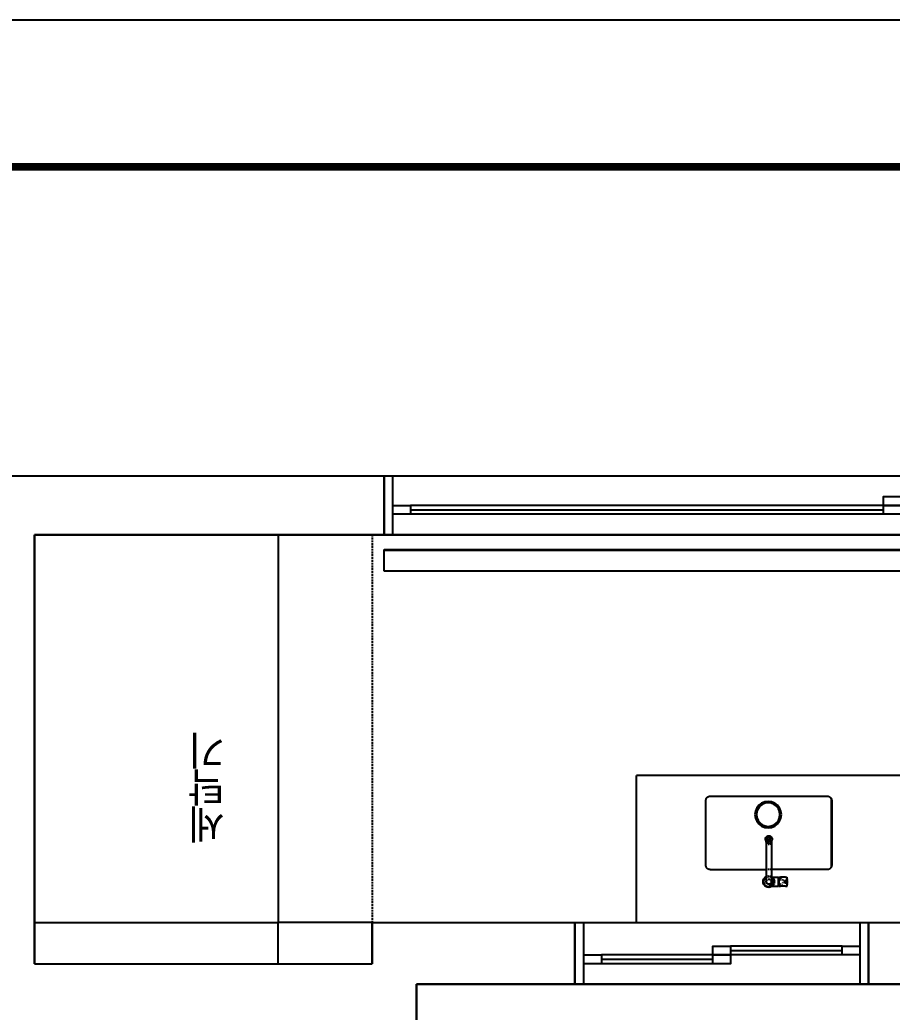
# Model space of a CAD drawing. Header units: millimetres. Extents: x -41292 to 298682, y -22072 to 33155.
# Drawn here: x 29045 to 32015, y 11626 to 15003 of the extents above; entities that cross this region are included whole.
import ezdxf

# ---------------------------------------------------------------- set-up
doc = ezdxf.new("R2010")
doc.units = ezdxf.units.MM
doc.linetypes.add('HIDDEN', pattern=[9.525, 6.35, -3.175])
for name, color, linetype in [('0-ELC TEXT', 7, 'Continuous'), ('기타', 1, 'Continuous'), ('벽1', 2, 'Continuous'), ('창호', 4, 'Continuous'), ('틀', 8, 'Continuous'), ('히든', 9, 'HIDDEN')]:
    doc.layers.add(name, color=color, linetype=linetype)
doc.styles.add('코레일둥고', font='@Microsoft JhengHei Light.ttf')

# ---------------------------------------------------------------- blocks, each defined once
blk = doc.blocks.new('AHSISHEUD')
for p, q in [((29602, 31098.7), (30912, 31098.7)), ((30912, 31098.7), (30912, 30898.7)), ((30912, 31098.7), (34372, 31098.7)), ((29722, 30898.7), (29722, 29578.7)), ((30552, 30898.7), (29722, 30898.7)), ((30912, 30898.7), (30552, 30898.7)), ((30552, 30898.7), (30552, 29578.7)), ((30912, 30898.7), (34372, 30898.7)), ((30912, 30848.7), (34472, 30848.7)), ((30912, 30845.6), (30912, 30848.7)), ((30912, 30845.6), (34472, 30845.6)), ((30912, 30774.4), (30912, 30845.6)), ((34472, 30774.4), (30912, 30774.4)), ((31772, 29578.7), (31772, 30078.7)), ((32837, 30078.7), (31772, 30078.7)), ((32008, 29994.7), (32008.1, 29996.1)), ((32008, 29772.7), (32008, 29994.7)), ((32008.1, 29996.1), (32008.4, 29997.6)), ((32008.4, 29997.6), (32008.7, 29999)), ((32008.7, 29999), (32009.3, 30000.4)), ((32009.3, 30000.4), (32009.9, 30001.7)), ((32009.9, 30001.7), (32010.7, 30002.9)), ((32010.7, 30002.9), (32011.6, 30004)), ((32011.6, 30004), (32012.7, 30005.1)), ((32012.7, 30005.1), (32013.8, 30006)), ((32013.8, 30006), (32015, 30006.8)), ((32015, 30006.8), (32016.4, 30007.5)), ((32016.4, 30007.5), (32017.7, 30008)), ((32017.7, 30008), (32019.1, 30008.4)), ((32019.1, 30008.4), (32020.6, 30008.6)), ((32020.6, 30008.6), (32022, 30008.7)), ((32022, 30008.7), (32422.1, 30008.7)), ((32422.1, 30008.7), (32423.6, 30008.6)), ((32423.6, 30008.6), (32425, 30008.4)), ((32425, 30008.4), (32426.4, 30008)), ((32426.4, 30008), (32427.8, 30007.5)), ((32427.8, 30007.5), (32429.1, 30006.8)), ((32429.1, 30006.8), (32430.3, 30006)), ((32430.3, 30006), (32431.4, 30005.1)), ((32430.3, 30006), (32430.3, 30006)), ((32431.4, 30005.1), (32431.5, 30005.1)), ((32431.5, 30005.1), (32432.4, 30004.1)), ((32432.4, 30004.1), (32432.5, 30004)), ((32432.5, 30004), (32433.4, 30002.9)), ((32433.4, 30002.9), (32434.2, 30001.7)), ((32433.4, 30002.9), (32433.4, 30002.9)), ((32434.2, 30001.7), (32434.9, 30000.4)), ((32434.8, 30000.4), (32434.2, 30001.7)), ((32434.2, 30001.7), (32434.2, 30001.7)), ((32435.4, 29999), (32434.8, 30000.4)), ((32434.9, 30000.4), (32435.4, 29999)), ((32435.4, 29999), (32435.8, 29997.6)), ((32435.7, 29997.6), (32435.4, 29999)), ((32436, 29996.2), (32435.7, 29997.6)), ((32435.8, 29997.6), (32436, 29996.1)), ((32436, 29994.7), (32436, 29996.2)), ((32436, 29996.1), (32436.1, 29994.7)), ((32436, 29772.7), (32436, 29994.7)), ((32436.1, 29994.7), (32436.1, 29772.7)), ((32180.9, 29968.6), (32176.5, 29957.8)), ((32188.1, 29978), (32180.9, 29968.6)), ((32185.3, 29966.1), (32181.3, 29956.5)), ((32191.6, 29974.4), (32185.3, 29966.1)), ((32197.4, 29985.1), (32188.1, 29978)), ((32199.9, 29980.8), (32191.6, 29974.4)), ((32208.3, 29989.6), (32197.4, 29985.1)), ((32209.6, 29984.8), (32199.9, 29980.8)), ((32219.9, 29991.1), (32208.3, 29989.6)), ((32219.9, 29986.1), (32209.6, 29984.8)), ((32231.6, 29989.6), (32219.9, 29991.1)), ((32230.3, 29984.8), (32219.9, 29986.1)), ((32239.9, 29980.8), (32230.3, 29984.8)), ((32242.4, 29985.1), (32231.6, 29989.6)), ((32248.2, 29974.4), (32239.9, 29980.8)), ((32251.7, 29978), (32242.4, 29985.1)), ((32254.6, 29966.1), (32248.2, 29974.4)), ((32258.9, 29968.6), (32251.7, 29978)), ((32258.6, 29956.5), (32254.6, 29966.1)), ((32263.4, 29957.8), (32258.9, 29968.6)), ((32176.5, 29957.8), (32174.9, 29946.1)), ((32174.9, 29946.1), (32176.5, 29934.5)), ((32176.5, 29934.5), (32180.9, 29923.6)), ((32181.3, 29956.5), (32179.9, 29946.1)), ((32179.9, 29946.1), (32181.3, 29935.8)), ((32181.3, 29935.8), (32185.3, 29926.1)), ((32185.3, 29926.1), (32191.6, 29917.9)), ((32248.2, 29917.9), (32254.6, 29926.1)), ((32254.6, 29926.1), (32258.6, 29935.8)), ((32259.9, 29946.1), (32258.6, 29956.5)), ((32258.6, 29935.8), (32259.9, 29946.1)), ((32258.9, 29923.6), (32263.4, 29934.5)), ((32264.9, 29946.1), (32263.4, 29957.8)), ((32263.4, 29934.5), (32264.9, 29946.1)), ((32180.9, 29923.6), (32188.1, 29914.3)), ((32188.1, 29914.3), (32197.4, 29907.2)), ((32191.6, 29917.9), (32199.9, 29911.5)), ((32197.4, 29907.2), (32208.3, 29902.7)), ((32199.9, 29911.5), (32209.6, 29907.5)), ((32208.3, 29902.7), (32219.9, 29901.1)), ((32209.6, 29907.5), (32219.9, 29906.1)), ((32219.9, 29906.1), (32230.3, 29907.5)), ((32219.9, 29901.1), (32231.6, 29902.7)), ((32230.3, 29907.5), (32239.9, 29911.5)), ((32231.6, 29902.7), (32242.4, 29907.2)), ((32239.9, 29911.5), (32248.2, 29917.9)), ((32242.4, 29907.2), (32251.7, 29914.3)), ((32251.7, 29914.3), (32258.9, 29923.6)), ((32210.8, 29862.7), (32211.2, 29865.6)), ((32210.8, 29862.6), (32210.8, 29862.7)), ((32211.2, 29859.7), (32210.8, 29862.6)), ((32211.2, 29865.6), (32212.3, 29868.3)), ((32211.4, 29859.2), (32211.2, 29859.7)), ((32211.9, 29858), (32211.4, 29859.2)), ((32212.3, 29857), (32211.9, 29858)), ((32212.2, 29862.6), (32212.5, 29865.1)), ((32212.3, 29868.3), (32214.1, 29870.6)), ((32212.5, 29860.1), (32212.4, 29861.2)), ((32212.5, 29865.1), (32213.5, 29867.5)), ((32212.5, 29860.1), (32212.5, 29860.1)), ((32213.5, 29857.8), (32212.5, 29860.1)), ((32213.5, 29857.8), (32212.5, 29860.1)), ((32213.5, 29867.5), (32214.5, 29868.7)), ((32213.5, 29857.7), (32213.5, 29857.8)), ((32214.1, 29870.6), (32216.5, 29872.3)), ((32214.6, 29857.7), (32216, 29859.4)), ((32216, 29859.4), (32217.8, 29860.8)), ((32217.7, 29860.8), (32216, 29859.5)), ((32216, 29859.5), (32216, 29859.4)), ((32216.5, 29872.3), (32219.2, 29873.4)), ((32216.7, 29870.7), (32217.1, 29871.1)), ((32217.1, 29871.1), (32219.3, 29871.9)), ((32218.1, 29861), (32217.7, 29860.8)), ((32217.8, 29860.8), (32218.1, 29860.9)), ((32218.1, 29867.6), (32218.1, 29868.9)), ((32218.1, 29868.9), (32226.6, 29868.9)), ((32226.6, 29867.6), (32218.1, 29867.6)), ((32218.1, 29867.6), (32218.1, 29861)), ((32219.8, 29861.7), (32218.1, 29861)), ((32218.1, 29860.9), (32219.8, 29861.6)), ((32218.1, 29861), (32218.1, 29860.9)), ((32218.1, 29860.9), (32218.1, 29860.5)), ((32219.5, 29857.9), (32218.4, 29857.1)), ((32218.8, 29859.8), (32222.1, 29859.8)), ((32219.2, 29873.4), (32222.1, 29873.8)), ((32219.5, 29857.9), (32220.7, 29858.4)), ((32222.1, 29862), (32219.8, 29861.7)), ((32219.8, 29861.6), (32222.1, 29861.9)), ((32222.1, 29858.6), (32220.7, 29858.4)), ((32222.1, 29873.8), (32225, 29873.4)), ((32224.3, 29861.7), (32222.1, 29862)), ((32222.1, 29861.9), (32224.3, 29861.6)), ((32222.1, 29858.6), (32223.4, 29858.4)), ((32224.7, 29857.9), (32223.4, 29858.4)), ((32226.4, 29860.8), (32224.3, 29861.7)), ((32224.3, 29861.6), (32226.4, 29860.8)), ((32224.3, 29859.8), (32226.6, 29859.8)), ((32224.7, 29857.9), (32225.8, 29857.1)), ((32224.9, 29871.9), (32227, 29871.1)), ((32225, 29873.4), (32227.7, 29872.3)), ((32226.4, 29860.8), (32226.6, 29860.6)), ((32226.6, 29860.7), (32226.4, 29860.8)), ((32226.6, 29867.6), (32226.6, 29868.9)), ((32226.6, 29861.2), (32226.6, 29867.6)), ((32226.6, 29860.7), (32226.6, 29860.8)), ((32228.2, 29859.5), (32226.6, 29860.7)), ((32226.6, 29860.6), (32226.6, 29860.7)), ((32226.6, 29859.8), (32226.6, 29860.6)), ((32226.6, 29860.6), (32228.2, 29859.4)), ((32227, 29871.1), (32227.5, 29870.7)), ((32227.7, 29872.3), (32230, 29870.6)), ((32228.2, 29859.4), (32228.2, 29859.5)), ((32228.2, 29859.4), (32229.6, 29857.7)), ((32229.7, 29868.7), (32230.6, 29867.5)), ((32230, 29870.6), (32231.8, 29868.3)), ((32230.6, 29867.5), (32231.2, 29866.1)), ((32231.2, 29859.1), (32230.7, 29857.8)), ((32231.2, 29859), (32230.7, 29857.8)), ((32230.7, 29857.8), (32230.7, 29857.7)), ((32231.8, 29868.3), (32233, 29865.6)), ((32232, 29862.6), (32231.8, 29861.2)), ((32232.3, 29858), (32231.8, 29857)), ((32232.8, 29859.2), (32232.3, 29858)), ((32232.8, 29859.2), (32233, 29859.7)), ((32233, 29865.6), (32233.3, 29862.7)), ((32233.3, 29862.6), (32233, 29859.7)), ((32233.3, 29862.7), (32233.3, 29862.6)), ((32212.5, 29856.7), (32212.3, 29857)), ((32212.5, 29856.7), (32212.5, 29856.6)), ((32212.5, 29856.6), (32212.7, 29856.2)), ((32212.7, 29856.2), (32213.1, 29855.3)), ((32213.4, 29854.2), (32213.1, 29855.3)), ((32213.4, 29854.6), (32213.1, 29855.3)), ((32213.2, 29856.2), (32213.4, 29854.8)), ((32213.4, 29854.8), (32213.4, 29854.6)), ((32213.4, 29854.5), (32213.4, 29854.6)), ((32213.5, 29854.3), (32213.4, 29854.5)), ((32213.4, 29854.5), (32213.4, 29854.2)), ((32213.4, 29854.2), (32213.4, 29853.9)), ((32213.5, 29854), (32213.4, 29854.2)), ((32213.4, 29853.9), (32213.4, 29853.5)), ((32213.5, 29853.9), (32213.4, 29853.5)), ((32213.4, 29853.5), (32213.5, 29853.9)), ((32213.4, 29853.4), (32213.4, 29853.5)), ((32213.4, 29853.5), (32213.4, 29853.5)), ((32213.4, 29853.3), (32213.4, 29853.4)), ((32213.4, 29853.3), (32213.4, 29852.9)), ((32213.7, 29851.3), (32213.4, 29853.3)), ((32213.4, 29852.9), (32213.4, 29758.7)), ((32213.5, 29857.7), (32213.5, 29857.7)), ((32214.2, 29856.8), (32213.5, 29857.7)), ((32213.5, 29854), (32213.7, 29855.5)), ((32213.5, 29854), (32213.5, 29854.3)), ((32213.5, 29853.9), (32213.5, 29854)), ((32213.5, 29853.9), (32213.7, 29852.6)), ((32213.5, 29853.9), (32213.5, 29853.9)), ((32213.5, 29853.9), (32213.5, 29853.9)), ((32214.2, 29856.8), (32213.7, 29855.7)), ((32213.7, 29855.6), (32213.7, 29855.7)), ((32213.7, 29855.6), (32213.7, 29855.5)), ((32213.7, 29855.6), (32213.7, 29855.6)), ((32213.7, 29855.5), (32213.7, 29855.6)), ((32213.7, 29851.2), (32213.7, 29851.3)), ((32213.7, 29851.3), (32213.7, 29851.3)), ((32214.5, 29849.3), (32213.7, 29851.2)), ((32214.6, 29857.6), (32214.2, 29856.8)), ((32215, 29855.7), (32214.2, 29856.8)), ((32214.2, 29856.8), (32214.2, 29856.8)), ((32214.2, 29856.8), (32214.2, 29856.8)), ((32214.2, 29856.8), (32214.2, 29856.8)), ((32214.5, 29849.2), (32214.5, 29849.3)), ((32214.6, 29857.7), (32214.6, 29857.6)), ((32214.6, 29857.7), (32214.6, 29857.7)), ((32214.6, 29849.2), (32215.5, 29848)), ((32215.5, 29848), (32214.6, 29849.1)), ((32215.1, 29855.7), (32215, 29855.7)), ((32215.1, 29855.7), (32215, 29855.7)), ((32215.2, 29855.6), (32215.1, 29855.7)), ((32215.2, 29855.6), (32215.1, 29855.7)), ((32215.1, 29855.7), (32215.1, 29855.7)), ((32215.9, 29855), (32215.9, 29855.1)), ((32216.9, 29854.2), (32215.9, 29855)), ((32215.9, 29847.5), (32216, 29847.4)), ((32216, 29847.4), (32215.9, 29847.4)), ((32217.7, 29846), (32216, 29847.4)), ((32216, 29847.4), (32217.7, 29846.1)), ((32216.9, 29854.2), (32216.8, 29853.4)), ((32216.8, 29853.4), (32217, 29852.1)), ((32217, 29854.8), (32216.9, 29854.2)), ((32217.1, 29854.2), (32216.9, 29854.2)), ((32217.5, 29856), (32217, 29854.8)), ((32217.5, 29850.9), (32217, 29852.1)), ((32217.1, 29854.1), (32217.1, 29854.2)), ((32217.1, 29854.1), (32217.1, 29854.2)), ((32217.1, 29854.1), (32219.5, 29853.2)), ((32219.5, 29853.1), (32217.1, 29854.1)), ((32217.5, 29856), (32217.7, 29856.3)), ((32217.5, 29850.9), (32217.7, 29850.6)), ((32217.8, 29856.3), (32218.4, 29857.1)), ((32218.2, 29850), (32218.4, 29849.8)), ((32219.5, 29849), (32218.4, 29849.8)), ((32219.5, 29853.2), (32222.1, 29852.8)), ((32222.1, 29852.8), (32219.5, 29853.1)), ((32219.5, 29849), (32220.7, 29848.5)), ((32222.1, 29844.9), (32219.8, 29845.2)), ((32219.8, 29845.2), (32222.1, 29845)), ((32220.6, 29847.8), (32220.3, 29846.8)), ((32222.1, 29848.3), (32220.7, 29848.5)), ((32223.2, 29848.4), (32223.4, 29848.5)), ((32224.7, 29849), (32223.4, 29848.5)), ((32223.9, 29853), (32223.7, 29853)), ((32224.6, 29853.2), (32223.9, 29853)), ((32224.7, 29853.1), (32223.9, 29853)), ((32224.3, 29845.2), (32226.4, 29846.1)), ((32226.4, 29846), (32224.3, 29845.2)), ((32226.4, 29853.9), (32224.6, 29853.2)), ((32226.4, 29853.9), (32224.7, 29853.1)), ((32224.7, 29849), (32225.8, 29849.8)), ((32226.6, 29856), (32225.8, 29857.1)), ((32226.6, 29850.9), (32225.8, 29849.8)), ((32226.4, 29846.1), (32227.4, 29846.9)), ((32227.5, 29846.8), (32226.4, 29846)), ((32226.6, 29856), (32227.1, 29854.8)), ((32226.6, 29850.9), (32227, 29851.7)), ((32227.1, 29854.1), (32226.9, 29854.1)), ((32227, 29854.1), (32226.9, 29854.1)), ((32227.1, 29854.2), (32227, 29854.1)), ((32227.2, 29854.2), (32227.1, 29854.8)), ((32227.1, 29854.2), (32227.1, 29854.1)), ((32227.2, 29854.2), (32227.1, 29854.2)), ((32228.2, 29855), (32227.2, 29854.2)), ((32228.2, 29855), (32227.2, 29854.2)), ((32227.3, 29853.8), (32227.2, 29854.2)), ((32229.1, 29855.7), (32228.2, 29855.1)), ((32228.2, 29855.1), (32228.2, 29855)), ((32229.6, 29849.1), (32228.2, 29847.5)), ((32228.2, 29847.5), (32228.2, 29847.4)), ((32230, 29856.8), (32229.1, 29855.7)), ((32229.1, 29855.7), (32229.1, 29855.7)), ((32229.1, 29855.7), (32229.1, 29855.7)), ((32229.1, 29855.7), (32229.1, 29855.7)), ((32229.6, 29857.7), (32229.6, 29857.6)), ((32229.6, 29857.7), (32229.6, 29857.7)), ((32229.6, 29857.6), (32230, 29856.8)), ((32230.5, 29851.2), (32229.6, 29849.3)), ((32229.6, 29849.2), (32229.6, 29849.3)), ((32229.6, 29849.2), (32229.6, 29849.1)), ((32230.6, 29857.7), (32230, 29856.8)), ((32230.5, 29855.7), (32230, 29856.8)), ((32230, 29856.8), (32230, 29856.8)), ((32230.5, 29855.7), (32230.5, 29855.6)), ((32230.5, 29855.6), (32230.5, 29855.5)), ((32230.7, 29854), (32230.5, 29855.5)), ((32230.7, 29853.9), (32230.5, 29852.6)), ((32230.8, 29853.3), (32230.5, 29851.3)), ((32230.5, 29851.3), (32230.5, 29851.2)), ((32230.5, 29851.3), (32230.5, 29851.3)), ((32230.7, 29857.7), (32230.6, 29857.7)), ((32230.8, 29854.5), (32230.7, 29854.3)), ((32230.7, 29854.3), (32230.7, 29854)), ((32230.7, 29854), (32230.8, 29854.2)), ((32230.7, 29854), (32230.7, 29853.9)), ((32230.7, 29853.9), (32230.7, 29853.9)), ((32230.8, 29853.5), (32230.7, 29853.9)), ((32231, 29856.2), (32230.8, 29854.8)), ((32230.8, 29854.2), (32231.1, 29855.3)), ((32231.1, 29855.3), (32230.8, 29854.6)), ((32230.8, 29854.8), (32230.8, 29854.6)), ((32230.8, 29854.6), (32230.8, 29854.5)), ((32230.8, 29854.5), (32230.8, 29854.2)), ((32230.8, 29854.2), (32230.8, 29853.9)), ((32230.8, 29853.9), (32230.8, 29853.5)), ((32230.8, 29853.5), (32230.8, 29853.4)), ((32230.8, 29853.5), (32230.8, 29853.5)), ((32230.8, 29853.3), (32230.8, 29853.4)), ((32230.8, 29853.3), (32230.8, 29852.9)), ((32230.8, 29852.9), (32230.8, 29758.7)), ((32231.5, 29856.2), (32231.1, 29855.3)), ((32231.7, 29856.6), (32231.5, 29856.2)), ((32231.7, 29856.7), (32231.8, 29857)), ((32231.7, 29856.6), (32231.7, 29856.7)), ((32008.1, 29771.2), (32008, 29772.7)), ((32008.4, 29769.8), (32008.1, 29771.2)), ((32008.7, 29768.3), (32008.4, 29769.8)), ((32009.3, 29767), (32008.7, 29768.3)), ((32009.9, 29765.7), (32009.3, 29767)), ((32010.7, 29764.4), (32009.9, 29765.7)), ((32011.6, 29763.3), (32010.7, 29764.4)), ((32012.7, 29762.3), (32011.6, 29763.3)), ((32013.8, 29761.3), (32012.7, 29762.3)), ((32015, 29760.5), (32013.8, 29761.3)), ((32016.4, 29759.9), (32015, 29760.5)), ((32017.7, 29759.4), (32016.4, 29759.9)), ((32019.1, 29759), (32017.7, 29759.4)), ((32020.6, 29758.7), (32019.1, 29759)), ((32022, 29758.7), (32020.6, 29758.7)), ((32022, 29758.7), (32213.4, 29758.7)), ((32214.5, 29758.7), (32213.4, 29758.7)), ((32213.4, 29758.7), (32213.4, 29735.3)), ((32217.7, 29758.7), (32215.9, 29758.7)), ((32222.1, 29758.7), (32219.8, 29758.7)), ((32226.4, 29758.7), (32224.3, 29758.7)), ((32230.8, 29758.7), (32228.2, 29758.7)), ((32230.8, 29758.7), (32230.8, 29735.3)), ((32422.1, 29758.7), (32230.8, 29758.7)), ((32423.5, 29758.7), (32422.1, 29758.7)), ((32423.6, 29758.7), (32423.5, 29758.7)), ((32425, 29759), (32423.6, 29758.7)), ((32426.4, 29759.4), (32425, 29759)), ((32425, 29759), (32425, 29759)), ((32427.7, 29759.9), (32426.4, 29759.4)), ((32426.4, 29759.4), (32426.4, 29759.4)), ((32427.8, 29759.9), (32427.7, 29759.9)), ((32429, 29760.5), (32427.8, 29759.9)), ((32429.1, 29760.5), (32429, 29760.5)), ((32430.3, 29761.3), (32429.1, 29760.5)), ((32431.5, 29762.3), (32430.3, 29761.3)), ((32430.3, 29761.3), (32431.4, 29762.3)), ((32430.3, 29761.3), (32430.3, 29761.3)), ((32431.4, 29762.3), (32432.4, 29763.3)), ((32432.5, 29763.3), (32431.5, 29762.3)), ((32432.4, 29763.3), (32433.4, 29764.4)), ((32433.4, 29764.4), (32432.5, 29763.3)), ((32434.2, 29765.7), (32433.4, 29764.4)), ((32433.4, 29764.4), (32434.2, 29765.7)), ((32434.9, 29767), (32434.2, 29765.7)), ((32434.2, 29765.7), (32434.8, 29767)), ((32434.8, 29767), (32435.4, 29768.3)), ((32435.4, 29768.3), (32434.9, 29767)), ((32435.8, 29769.8), (32435.4, 29768.3)), ((32435.4, 29768.3), (32435.7, 29769.8)), ((32435.7, 29769.8), (32436, 29771.2)), ((32436, 29771.2), (32435.8, 29769.8)), ((32436.1, 29772.7), (32436, 29771.2)), ((32436, 29771.2), (32436, 29772.7)), ((32202.5, 29717.9), (32203.2, 29722.9)), ((32203.2, 29722.9), (32205.2, 29727.7)), ((32206.4, 29726.9), (32204.6, 29722.6)), ((32204.7, 29722.6), (32206.5, 29726.9)), ((32204.8, 29722.6), (32206.6, 29726.9)), ((32206.7, 29726.8), (32204.9, 29722.5)), ((32205.2, 29727.7), (32208.3, 29731.7)), ((32209.3, 29730.7), (32206.4, 29726.9)), ((32206.5, 29726.9), (32209.3, 29730.7)), ((32206.6, 29726.9), (32209.4, 29730.6)), ((32206.7, 29726.8), (32206.7, 29726.8)), ((32208.3, 29731.7), (32212.3, 29734.8)), ((32209.3, 29730.7), (32213.1, 29733.5)), ((32213, 29733.5), (32209.3, 29730.7)), ((32209.4, 29730.6), (32213.1, 29733.4)), ((32213.2, 29733.3), (32209.5, 29730.5)), ((32212.3, 29734.8), (32213.4, 29735.3)), ((32213.1, 29733.5), (32213, 29733.5)), ((32213.1, 29733.4), (32213.4, 29733.6)), ((32213.1, 29733.5), (32213.4, 29733.6)), ((32213.4, 29733.4), (32213.2, 29733.3)), ((32213.4, 29735.3), (32214.5, 29735.7)), ((32213.4, 29733.6), (32213.4, 29735.3)), ((32214.5, 29734.2), (32213.4, 29733.6)), ((32213.4, 29733.6), (32214.5, 29734.1)), ((32213.4, 29733.6), (32214.5, 29734)), ((32214.5, 29733.9), (32213.4, 29733.4)), ((32213.4, 29733.4), (32213.4, 29733.6)), ((32213.4, 29733.6), (32213.4, 29733.6)), ((32213.4, 29733.4), (32213.4, 29718.7)), ((32215.6, 29736.2), (32217, 29736.8)), ((32215.8, 29724), (32215.9, 29724.1)), ((32217.4, 29735.4), (32215.9, 29734.7)), ((32215.9, 29734.7), (32217.4, 29735.3)), ((32215.9, 29734.6), (32217.4, 29735.2)), ((32217.5, 29735.1), (32215.9, 29734.5)), ((32215.9, 29724.1), (32217.7, 29725.5)), ((32215.9, 29723.9), (32217.7, 29725.2)), ((32217, 29736.8), (32217.7, 29736.9)), ((32217.4, 29735.3), (32217.7, 29735.4)), ((32217.7, 29735.4), (32217.4, 29735.4)), ((32217.4, 29735.2), (32217.7, 29735.3)), ((32217.7, 29735.1), (32217.5, 29735.1)), ((32217.7, 29725.5), (32217.7, 29725.6)), ((32219.8, 29737.1), (32222.1, 29737.4)), ((32222.1, 29736), (32219.8, 29735.7)), ((32219.8, 29735.6), (32222.1, 29735.9)), ((32219.8, 29735.5), (32222.1, 29735.8)), ((32222.1, 29735.7), (32219.8, 29735.4)), ((32219.8, 29726.4), (32222.1, 29726.7)), ((32219.8, 29726.1), (32222.1, 29726.4)), ((32222.1, 29726.7), (32224.4, 29726.4)), ((32222.1, 29726.4), (32224.3, 29726.1)), ((32224.3, 29737.1), (32226.4, 29736.9)), ((32226.4, 29735.4), (32224.3, 29735.7)), ((32224.3, 29735.6), (32226.4, 29735.4)), ((32224.3, 29735.5), (32226.4, 29735.3)), ((32226.4, 29735.1), (32224.3, 29735.4)), ((32224.3, 29726.1), (32226.4, 29725.2)), ((32224.4, 29726.4), (32226.4, 29725.6)), ((32230.8, 29733.4), (32226.7, 29735.1)), ((32226.9, 29735.2), (32230.8, 29733.6)), ((32230.8, 29733.6), (32227, 29735.2)), ((32227, 29735.2), (32227, 29735.2)), ((32228.2, 29736.3), (32230.8, 29735.3)), ((32228.2, 29724.2), (32228.3, 29724.1)), ((32228.2, 29723.9), (32229.6, 29722.1)), ((32228.3, 29724.1), (32229.7, 29722.3)), ((32230.8, 29735.3), (32231.9, 29734.8)), ((32230.8, 29733.6), (32230.8, 29735.3)), ((32230.8, 29733.6), (32231, 29733.4)), ((32230.8, 29733.6), (32231.1, 29733.5)), ((32230.8, 29733.4), (32230.8, 29733.6)), ((32230.8, 29733.6), (32230.8, 29733.6)), ((32231, 29733.3), (32230.8, 29733.4)), ((32230.8, 29733.4), (32230.8, 29718.7)), ((32231, 29733.4), (32232.1, 29732.7)), ((32231.8, 29732.7), (32231, 29733.3)), ((32231.1, 29733.5), (32232.2, 29732.7)), ((32232.3, 29732.7), (32231.1, 29733.5)), ((32231.1, 29733.5), (32231.1, 29733.5)), ((32231.1, 29723.3), (32231.1, 29720.3)), ((32231.2, 29723.2), (32236.1, 29726)), ((32231.2, 29723.2), (32231.3, 29723)), ((32231.3, 29723), (32232.3, 29720.6)), ((32231.3, 29720.4), (32231.3, 29723)), ((32231.6, 29732.6), (32231.8, 29732.7)), ((32231.8, 29732.7), (32231.8, 29732.7)), ((32231.8, 29732.7), (32232.1, 29732.7)), ((32233.6, 29731.3), (32231.8, 29732.7)), ((32231.9, 29734.8), (32234.6, 29732.7)), ((32232.1, 29732.7), (32234.8, 29730.6)), ((32232.1, 29732.7), (32232.2, 29732.7)), ((32232.2, 29732.7), (32234.8, 29730.7)), ((32232.2, 29732.7), (32232.3, 29732.7)), ((32233.6, 29731.6), (32232.3, 29732.7)), ((32232.3, 29732.7), (32233.6, 29732.7)), ((32233.6, 29732.7), (32234.6, 29732.7)), ((32234.7, 29730.5), (32233.9, 29731)), ((32234.9, 29730.7), (32234.4, 29731)), ((32234.6, 29732.7), (32252.4, 29732.8)), ((32234.6, 29732.7), (32235.6, 29732)), ((32236.4, 29728.3), (32234.7, 29730.5)), ((32234.8, 29730.7), (32237.7, 29726.9)), ((32234.8, 29730.6), (32237.6, 29726.9)), ((32236.7, 29728.3), (32234.9, 29730.7)), ((32237.7, 29722.1), (32236.1, 29726)), ((32236.4, 29731.1), (32238.5, 29728.3)), ((32237.6, 29726.9), (32239.4, 29722.6)), ((32238.5, 29724.5), (32237.6, 29726.5)), ((32237.7, 29726.9), (32239.5, 29722.6)), ((32238.8, 29724.5), (32237.9, 29726.5)), ((32239.5, 29726.5), (32240.3, 29724.5)), ((32252.4, 29732.8), (32254.4, 29732.8)), ((32254.4, 29732.8), (32255, 29732.6)), ((32255, 29731.1), (32254.5, 29731.1)), ((32254.6, 29704.2), (32254.5, 29731.1)), ((32255, 29732.6), (32255, 29732.4)), ((32255.1, 29731.8), (32255, 29732.4)), ((32255, 29732.4), (32255, 29731.1)), ((32255.1, 29731.1), (32255, 29731.1)), ((32255, 29731.1), (32255.1, 29704.2)), ((32255.1, 29731.1), (32255.1, 29731.8)), ((32255.1, 29731.1), (32255.1, 29729.5)), ((32257, 29731.1), (32255.1, 29731.1)), ((32255.1, 29729.5), (32255.1, 29729.4)), ((32255.1, 29729.4), (32255.1, 29729)), ((32255.1, 29729), (32255.1, 29728.9)), ((32255.1, 29727.2), (32255.1, 29725.1)), ((32255.1, 29722.8), (32255.2, 29720.3)), ((32257, 29732.4), (32257.3, 29732.6)), ((32257, 29731.8), (32257, 29732.4)), ((32257, 29731.8), (32257, 29731.1)), ((32257, 29731), (32257, 29731.1)), ((32257, 29731.1), (32257, 29731.1)), ((32257.3, 29731.1), (32257, 29731.1)), ((32257, 29730.1), (32257, 29731)), ((32257, 29729.7), (32257, 29730.1)), ((32257, 29729.1), (32257, 29729.7)), ((32257, 29728.2), (32257, 29729.1)), ((32257, 29727.6), (32257, 29728.2)), ((32257, 29726.4), (32257, 29727.6)), ((32257, 29726), (32257, 29726.4)), ((32257, 29724.4), (32257, 29726)), ((32257, 29724), (32257, 29724.4)), ((32257, 29722.3), (32257, 29724)), ((32257.3, 29732.6), (32258, 29732.8)), ((32257.3, 29732.6), (32257.8, 29732.4)), ((32257.3, 29731.1), (32259.3, 29731)), ((32257.8, 29732.4), (32258.3, 29732)), ((32258, 29732.8), (32262, 29732.8)), ((32259.2, 29731.1), (32259.3, 29731)), ((32259.3, 29731), (32260, 29729.7)), ((32259.3, 29731), (32259.9, 29730.9)), ((32259.9, 29730.9), (32262.4, 29730.1)), ((32260, 29729.7), (32260.5, 29728.4)), ((32261.1, 29726.6), (32261.1, 29726.5)), ((32261.1, 29726.5), (32261.5, 29724.6)), ((32279, 29732.9), (32262, 29732.8)), ((32262.4, 29730.1), (32264.8, 29728.9)), ((32264.8, 29728.9), (32265.4, 29728.4)), ((32267.3, 29726.6), (32268.5, 29725.2)), ((32268.5, 29725.2), (32268.8, 29724.6)), ((32279, 29732.9), (32283, 29732.9)), ((32283, 29732.9), (32283.8, 29732.9)), ((32283.8, 29732.9), (32284, 29732.7)), ((32284, 29732.7), (32284.1, 29732.4)), ((32284.1, 29731.6), (32284.1, 29732.4)), ((32284.1, 29730), (32284.1, 29731.6)), ((32284.1, 29729.3), (32284.1, 29730)), ((32284.1, 29729), (32284.1, 29729.3)), ((32284.1, 29729), (32284.1, 29728.8)), ((32284.2, 29706.8), (32284.1, 29728.8)), ((32284.4, 29727.3), (32284.4, 29727.2)), ((32284.4, 29727.2), (32284.4, 29727.3)), ((32284.4, 29727.2), (32284.4, 29727.1)), ((32284.4, 29727.1), (32284.4, 29727.2)), ((32284.4, 29727.1), (32284.4, 29727)), ((32284.4, 29727), (32284.4, 29727.1)), ((32284.4, 29727), (32284.4, 29726.8)), ((32284.4, 29726.8), (32284.4, 29727)), ((32284.4, 29726.8), (32284.4, 29726.6)), ((32284.4, 29726.6), (32284.4, 29726.8)), ((32284.4, 29726.6), (32284.4, 29726.5)), ((32284.4, 29726.5), (32284.4, 29726.6)), ((32284.4, 29726.5), (32284.4, 29726.3)), ((32284.4, 29726.3), (32284.4, 29726.5)), ((32284.4, 29726.3), (32284.4, 29726.1)), ((32284.4, 29726.1), (32284.4, 29726.3)), ((32284.4, 29726.1), (32284.4, 29725.9)), ((32284.4, 29725.9), (32284.4, 29726.1)), ((32284.4, 29725.9), (32284.4, 29725.7)), ((32284.4, 29725.7), (32284.4, 29725.9)), ((32284.4, 29725.7), (32284.4, 29725.5)), ((32284.4, 29725.5), (32284.4, 29725.7)), ((32284.4, 29725.5), (32284.4, 29725.4)), ((32284.4, 29725.4), (32284.4, 29725.5)), ((32284.4, 29725.4), (32284.4, 29725.3)), ((32284.4, 29725.3), (32284.4, 29725.4)), ((32284.4, 29725.3), (32284.4, 29725.2)), ((32284.4, 29725.2), (32284.4, 29725.3)), ((32203.2, 29712.8), (32202.5, 29717.9)), ((32205.2, 29708.1), (32203.2, 29712.8)), ((32204.6, 29722.6), (32204, 29717.9)), ((32204, 29717.9), (32204.6, 29713.2)), ((32204.1, 29717.9), (32204.7, 29722.6)), ((32204.7, 29713.3), (32204.1, 29717.9)), ((32204.2, 29717.9), (32204.8, 29722.6)), ((32204.8, 29713.3), (32204.2, 29717.9)), ((32204.9, 29722.5), (32204.3, 29717.9)), ((32204.3, 29717.9), (32204.9, 29713.3)), ((32204.6, 29713.2), (32206.4, 29708.8)), ((32206.5, 29708.9), (32204.7, 29713.3)), ((32206.6, 29709), (32204.8, 29713.3)), ((32204.9, 29713.3), (32206.6, 29709)), ((32208.3, 29704.1), (32205.2, 29708.1)), ((32206.4, 29708.8), (32209.3, 29705.1)), ((32209.3, 29705.2), (32206.5, 29708.9)), ((32209.4, 29705.2), (32206.6, 29709)), ((32212.3, 29701), (32208.3, 29704.1)), ((32213.1, 29702.3), (32209.3, 29705.2)), ((32209.3, 29705.1), (32213, 29702.2)), ((32213.1, 29702.4), (32209.4, 29705.2)), ((32217, 29699), (32212.3, 29701)), ((32213, 29702.2), (32217.4, 29700.4)), ((32217.4, 29700.6), (32213.1, 29702.4)), ((32217.4, 29700.5), (32213.1, 29702.3)), ((32213.2, 29702.5), (32217.5, 29700.7)), ((32213.3, 29717.9), (32213.4, 29718.5)), ((32213.6, 29715.6), (32213.3, 29717.9)), ((32213.4, 29718.7), (32213.6, 29720.2)), ((32213.4, 29718), (32213.7, 29720)), ((32213.4, 29718.5), (32213.4, 29718.7)), ((32213.4, 29718), (32213.4, 29718.5)), ((32213.4, 29717.9), (32213.4, 29718)), ((32213.4, 29717.9), (32213.4, 29717.9)), ((32213.4, 29717.9), (32213.4, 29717.8)), ((32213.4, 29717.7), (32213.4, 29717.8)), ((32213.4, 29717.8), (32213.4, 29717.8)), ((32213.7, 29715.7), (32213.4, 29717.7)), ((32213.6, 29720.2), (32214.5, 29722.3)), ((32213.7, 29715.5), (32213.6, 29715.6)), ((32213.7, 29720.1), (32214.5, 29722.1)), ((32213.7, 29720), (32213.7, 29720.1)), ((32213.7, 29715.6), (32213.7, 29715.7)), ((32213.7, 29715.5), (32213.7, 29715.6)), ((32213.7, 29715.5), (32213.7, 29715.5)), ((32214.5, 29713.5), (32213.7, 29715.5)), ((32214.3, 29714.2), (32213.7, 29715.5)), ((32214.5, 29713.5), (32214.3, 29714.2)), ((32214.5, 29722.3), (32214.5, 29722.4)), ((32214.5, 29722.2), (32214.5, 29722.1)), ((32214.5, 29713.5), (32215.9, 29711.7)), ((32214.5, 29713.5), (32214.5, 29713.4)), ((32214.5, 29713.4), (32214.5, 29713.5)), ((32214.5, 29713.5), (32214.5, 29713.5)), ((32215.9, 29711.7), (32214.5, 29713.4)), ((32214.5, 29713.4), (32214.5, 29713.4)), ((32217.7, 29710.4), (32215.9, 29711.7)), ((32217.7, 29710.3), (32215.9, 29711.7)), ((32215.9, 29711.6), (32215.9, 29711.7)), ((32217.7, 29710.2), (32215.9, 29711.6)), ((32222.1, 29698.3), (32217, 29699)), ((32222.1, 29700), (32217.4, 29700.6)), ((32222.1, 29699.9), (32217.4, 29700.5)), ((32217.4, 29700.4), (32222.1, 29699.8)), ((32217.5, 29700.7), (32222.1, 29700.1)), ((32219.8, 29709.5), (32217.7, 29710.4)), ((32219.8, 29709.4), (32217.7, 29710.3)), ((32219.8, 29709.3), (32217.7, 29710.2)), ((32222.1, 29709.2), (32219.8, 29709.5)), ((32222.1, 29709.1), (32219.8, 29709.4)), ((32222.1, 29709), (32219.8, 29709.3)), ((32224.3, 29709.5), (32222.1, 29709.2)), ((32224.4, 29709.4), (32222.1, 29709.1)), ((32224.3, 29709.3), (32222.1, 29709)), ((32222.1, 29700.1), (32226.7, 29700.7)), ((32226.7, 29700.6), (32222.1, 29700)), ((32226.7, 29700.5), (32222.1, 29699.9)), ((32222.1, 29699.8), (32226.8, 29700.4)), ((32227.1, 29699), (32222.1, 29698.3)), ((32226.4, 29710.4), (32224.3, 29709.5)), ((32226.4, 29710.2), (32224.3, 29709.3)), ((32226.5, 29710.3), (32224.4, 29709.4)), ((32227.4, 29708.8), (32224.8, 29707.7)), ((32224.8, 29707.7), (32226.3, 29702.3)), ((32226.3, 29702.3), (32230.2, 29703.9)), ((32228.2, 29711.8), (32226.4, 29710.4)), ((32228.2, 29711.6), (32226.4, 29710.2)), ((32228.3, 29711.7), (32226.5, 29710.3)), ((32226.7, 29700.7), (32231, 29702.5)), ((32231, 29702.4), (32226.7, 29700.6)), ((32231.1, 29702.3), (32226.7, 29700.5)), ((32226.8, 29700.4), (32231.1, 29702.2)), ((32231.9, 29701), (32227.1, 29699)), ((32229.5, 29710.5), (32227.4, 29708.8)), ((32228.2, 29711.8), (32229.6, 29713.5)), ((32228.3, 29711.7), (32228.2, 29711.6)), ((32229.6, 29713.4), (32228.3, 29711.7)), ((32231.2, 29712.6), (32229.5, 29710.5)), ((32229.5, 29710.5), (32233.5, 29706.5)), ((32229.6, 29722.1), (32229.6, 29722.2)), ((32229.6, 29722.1), (32230.5, 29720.1)), ((32230.5, 29715.5), (32229.6, 29713.6)), ((32229.6, 29713.6), (32229.6, 29713.5)), ((32229.6, 29713.5), (32229.6, 29713.4)), ((32229.7, 29713.5), (32229.6, 29713.4)), ((32229.6, 29713.4), (32229.6, 29713.4)), ((32229.7, 29722.3), (32230.6, 29720.2)), ((32230.5, 29715.5), (32229.7, 29713.5)), ((32229.7, 29713.5), (32229.7, 29713.5)), ((32230.2, 29703.9), (32233.5, 29706.5)), ((32230.5, 29720), (32230.5, 29720.1)), ((32230.5, 29720), (32230.8, 29718)), ((32230.8, 29717.7), (32230.5, 29715.7)), ((32230.5, 29715.6), (32230.5, 29715.7)), ((32230.5, 29715.6), (32230.5, 29715.5)), ((32230.6, 29715.6), (32230.5, 29715.5)), ((32230.5, 29715.5), (32230.5, 29715.5)), ((32230.6, 29720.2), (32230.8, 29718.7)), ((32230.9, 29717.9), (32230.6, 29715.6)), ((32230.8, 29718.5), (32230.8, 29718.7)), ((32230.8, 29718), (32230.8, 29718.5)), ((32230.8, 29718.5), (32230.9, 29717.9)), ((32230.8, 29717.9), (32230.8, 29718)), ((32230.8, 29717.9), (32230.8, 29717.9)), ((32230.8, 29717.8), (32230.8, 29717.9)), ((32230.8, 29717.7), (32230.8, 29717.8)), ((32230.8, 29717.8), (32230.8, 29717.8)), ((32231, 29702.5), (32231.4, 29702.8)), ((32231.4, 29702.6), (32231, 29702.4)), ((32231.5, 29702.6), (32231.1, 29702.3)), ((32231.1, 29702.2), (32231.6, 29702.6)), ((32231.2, 29717.2), (32231.2, 29718.7)), ((32231.2, 29712.8), (32231.2, 29715.5)), ((32231.3, 29713), (32231.2, 29712.6)), ((32231.2, 29712.8), (32231.2, 29712.6)), ((32231.2, 29712.6), (32231.2, 29712.6)), ((32231.3, 29715.4), (32231.3, 29713)), ((32232.3, 29715.2), (32231.3, 29713)), ((32231.4, 29702.8), (32231.3, 29703.1)), ((32231.4, 29702.8), (32234.7, 29705.3)), ((32234.8, 29705.2), (32231.4, 29702.6)), ((32231.4, 29703.1), (32231.4, 29702.8)), ((32231.4, 29702.8), (32231.4, 29702.8)), ((32231.4, 29702.8), (32231.4, 29702.6)), ((32231.4, 29702.6), (32231.5, 29702.6)), ((32234.8, 29705.2), (32231.5, 29702.6)), ((32231.5, 29702.6), (32231.6, 29702.6)), ((32231.6, 29702.6), (32234.9, 29705.1)), ((32231.6, 29702.6), (32231.9, 29702.5)), ((32231.9, 29702.5), (32233.8, 29702.4)), ((32233.8, 29702.4), (32231.9, 29701)), ((32232.3, 29720.6), (32232.6, 29717.9)), ((32232.6, 29717.9), (32232.3, 29715.2)), ((32238.2, 29717.9), (32232.3, 29715.2)), ((32237.7, 29713.7), (32232.3, 29715.2)), ((32232.6, 29717.9), (32238.2, 29717.9)), ((32233.5, 29706.5), (32236.1, 29709.8)), ((32234.8, 29703.2), (32233.8, 29702.4)), ((32233.8, 29702.4), (32252.5, 29702.5)), ((32234.7, 29705.3), (32235.9, 29706.9)), ((32237.6, 29709), (32234.8, 29705.2)), ((32237.7, 29708.9), (32234.8, 29705.2)), ((32234.9, 29705.1), (32236.3, 29706.9)), ((32238.1, 29706.9), (32235.9, 29704.1)), ((32236.1, 29709.8), (32237.7, 29713.7)), ((32237.3, 29708.7), (32237.5, 29709)), ((32237.5, 29709), (32238.2, 29710.7)), ((32239.4, 29713.3), (32237.6, 29709)), ((32237.6, 29708.7), (32237.8, 29708.8)), ((32238.2, 29717.9), (32237.7, 29722.1)), ((32237.7, 29713.7), (32238.2, 29717.9)), ((32239.5, 29713.3), (32237.7, 29708.9)), ((32237.8, 29708.8), (32238.5, 29710.7)), ((32239.1, 29712.9), (32239.3, 29713.3)), ((32239.3, 29713.3), (32239.6, 29715.2)), ((32240.1, 29710.7), (32239.3, 29708.7)), ((32239.4, 29722.6), (32240, 29717.9)), ((32240, 29717.9), (32239.4, 29713.3)), ((32239.4, 29712.9), (32239.6, 29713.2)), ((32239.5, 29722.6), (32240.1, 29717.9)), ((32240.1, 29717.9), (32239.5, 29713.3)), ((32239.9, 29720), (32239.6, 29722.3)), ((32239.6, 29713.2), (32239.8, 29715.2)), ((32241.3, 29715.2), (32241, 29712.9)), ((32241.1, 29722.3), (32241.4, 29720)), ((32252.5, 29702.5), (32254.6, 29702.6)), ((32255.1, 29704.2), (32254.6, 29704.2)), ((32254.6, 29702.6), (32255.1, 29702.7)), ((32255.2, 29704.2), (32255.1, 29704.2)), ((32255.1, 29702.9), (32255.1, 29704.2)), ((32255.2, 29703.5), (32255.1, 29702.9)), ((32255.1, 29702.7), (32255.1, 29702.9)), ((32255.2, 29712.5), (32255.2, 29715)), ((32255.2, 29708.1), (32255.2, 29710.2)), ((32255.2, 29706.4), (32255.2, 29706.5)), ((32255.2, 29705.9), (32255.2, 29706.4)), ((32255.2, 29705.8), (32255.2, 29705.9)), ((32255.2, 29705.8), (32255.2, 29704.2)), ((32257.1, 29704.2), (32255.2, 29704.2)), ((32255.2, 29704.2), (32255.2, 29703.5)), ((32257, 29722), (32257, 29722.3)), ((32257.1, 29720), (32257, 29722)), ((32257, 29719.9), (32257.1, 29720)), ((32257, 29717.7), (32257, 29719.9)), ((32257.1, 29717.7), (32257, 29719.9)), ((32257.1, 29715.5), (32257, 29717.7)), ((32257.1, 29715.5), (32257.1, 29717.7)), ((32257.1, 29715.3), (32257.1, 29715.5)), ((32257.1, 29713.3), (32257.1, 29715.3)), ((32257.1, 29713.1), (32257.1, 29713.3)), ((32257.1, 29711.3), (32257.1, 29713.1)), ((32257.1, 29710.9), (32257.1, 29711.3)), ((32257.1, 29709.4), (32257.1, 29710.9)), ((32257.1, 29708.9), (32257.1, 29709.4)), ((32257.1, 29707.8), (32257.1, 29708.9)), ((32257.1, 29707.1), (32257.1, 29707.8)), ((32257.1, 29706.3), (32257.1, 29707.1)), ((32257.1, 29705.6), (32257.1, 29706.3)), ((32257.1, 29705.2), (32257.1, 29705.6)), ((32257.1, 29704.4), (32257.1, 29705.2)), ((32257.1, 29704.2), (32257.1, 29704.4)), ((32257.1, 29703.5), (32257.1, 29704.2)), ((32257.1, 29704.2), (32257.1, 29704.2)), ((32257.4, 29704.2), (32257.1, 29704.2)), ((32257.1, 29704.2), (32257.1, 29704.2)), ((32257.2, 29702.9), (32257.1, 29703.5)), ((32257.4, 29702.8), (32257.2, 29702.9)), ((32257.4, 29704.2), (32259.4, 29704.4)), ((32258, 29703), (32257.4, 29702.8)), ((32257.4, 29702.8), (32258.2, 29702.6)), ((32258.5, 29703.3), (32258, 29703)), ((32258.2, 29702.6), (32262.1, 29702.6)), ((32259.4, 29704.4), (32259.3, 29704.2)), ((32260.1, 29705.6), (32259.4, 29704.4)), ((32259.4, 29704.4), (32260, 29704.5)), ((32260, 29704.5), (32262.5, 29705.3)), ((32260.6, 29707), (32260.1, 29705.6)), ((32261.6, 29710.8), (32261.2, 29708.9)), ((32261.2, 29708.9), (32261.2, 29708.8)), ((32261.9, 29722.4), (32261.9, 29722.3)), ((32261.9, 29713.1), (32261.9, 29713)), ((32279.2, 29702.7), (32262.1, 29702.6)), ((32262.5, 29705.3), (32264.9, 29706.5)), ((32264.9, 29706.5), (32265.5, 29707)), ((32267.4, 29708.8), (32268.6, 29710.2)), ((32268.6, 29710.2), (32268.9, 29710.9)), ((32269.9, 29722.4), (32270.5, 29720.4)), ((32269.9, 29713.1), (32270.6, 29715.1)), ((32270.5, 29720.4), (32270.6, 29720.1)), ((32270.6, 29715.1), (32270.6, 29715.4)), ((32274.8, 29718.9), (32274.7, 29718.3)), ((32274.7, 29718.3), (32274.7, 29717.8)), ((32274.8, 29718.3), (32274.7, 29717.8)), ((32274.7, 29717.8), (32274.7, 29717.2)), ((32274.7, 29717.8), (32274.8, 29717.2)), ((32274.7, 29717.2), (32274.8, 29716.6)), ((32275, 29719.4), (32274.8, 29718.9)), ((32274.9, 29718.9), (32274.8, 29718.3)), ((32274.8, 29717.2), (32274.9, 29716.6)), ((32274.8, 29716.6), (32275.1, 29716.1)), ((32275.1, 29719.4), (32274.9, 29718.9)), ((32274.9, 29716.6), (32275.1, 29716.1)), ((32275.4, 29719.9), (32275, 29719.4)), ((32275.4, 29719.9), (32275.1, 29719.4)), ((32275.1, 29716.1), (32275.4, 29715.6)), ((32275.1, 29716.1), (32275.4, 29715.6)), ((32275.7, 29720.4), (32275.4, 29719.9)), ((32275.8, 29720.3), (32275.4, 29719.9)), ((32275.4, 29715.6), (32275.7, 29715.2)), ((32275.4, 29715.6), (32275.8, 29715.2)), ((32276.2, 29720.7), (32275.7, 29720.4)), ((32275.8, 29718.6), (32275.7, 29718.2)), ((32275.7, 29718.2), (32275.7, 29717.8)), ((32275.7, 29717.8), (32275.7, 29717.4)), ((32275.7, 29717.4), (32275.8, 29717)), ((32275.7, 29715.2), (32276.2, 29714.8)), ((32276.2, 29720.7), (32275.8, 29720.3)), ((32276, 29718.9), (32275.8, 29718.6)), ((32275.8, 29717), (32276, 29716.6)), ((32275.8, 29715.2), (32276.2, 29714.9)), ((32276.2, 29719.3), (32276, 29718.9)), ((32276, 29716.6), (32276.2, 29716.2)), ((32276.6, 29721), (32276.2, 29720.7)), ((32276.7, 29721), (32276.2, 29720.7)), ((32276.5, 29719.6), (32276.2, 29719.3)), ((32276.2, 29716.2), (32276.5, 29715.9)), ((32276.2, 29714.9), (32276.7, 29714.6)), ((32276.2, 29714.8), (32276.7, 29714.5)), ((32276.8, 29719.9), (32276.5, 29719.6)), ((32276.5, 29715.9), (32276.8, 29715.7)), ((32277.2, 29721.2), (32276.6, 29721)), ((32277, 29720.4), (32276.6, 29720.1)), ((32276.6, 29715.4), (32277, 29715.2)), ((32277.2, 29721.2), (32276.7, 29721)), ((32276.7, 29720.1), (32277, 29720.3)), ((32276.7, 29715.4), (32277, 29715.2)), ((32276.7, 29714.6), (32277.2, 29714.3)), ((32276.7, 29714.5), (32277.2, 29714.3)), ((32277.1, 29720.1), (32276.8, 29719.9)), ((32276.8, 29715.7), (32277.1, 29715.5)), ((32277.4, 29720.6), (32277, 29720.4)), ((32277.4, 29720.5), (32277, 29720.3)), ((32277, 29720.3), (32277.1, 29720.1)), ((32277, 29715.2), (32277.1, 29715.4)), ((32277, 29715.2), (32277.4, 29715)), ((32277.4, 29715), (32277, 29715.2)), ((32277.5, 29720.2), (32277.1, 29720.1)), ((32277.1, 29715.5), (32277.5, 29715.3)), ((32277.7, 29721.4), (32277.2, 29721.2)), ((32277.7, 29721.3), (32277.2, 29721.2)), ((32277.2, 29714.3), (32277.8, 29714.1)), ((32277.2, 29714.3), (32277.8, 29714.2)), ((32277.8, 29720.7), (32277.4, 29720.6)), ((32277.4, 29720.5), (32277.9, 29720.6)), ((32277.5, 29720.1), (32277.4, 29720.5)), ((32277.6, 29715.4), (32277.4, 29715)), ((32277.4, 29715), (32277.9, 29715)), ((32277.4, 29715), (32277.9, 29714.9)), ((32277.9, 29720.3), (32277.5, 29720.2)), ((32277.5, 29715.3), (32277.9, 29715.2)), ((32278.3, 29721.4), (32277.7, 29721.4)), ((32278.3, 29721.4), (32277.7, 29721.3)), ((32278.3, 29720.7), (32277.8, 29720.7)), ((32277.8, 29714.2), (32278.3, 29714.2)), ((32277.8, 29714.1), (32278.3, 29714.1)), ((32278.3, 29720.7), (32277.9, 29720.6)), ((32277.9, 29720.6), (32277.9, 29720.1)), ((32278.3, 29720.4), (32277.9, 29720.3)), ((32277.9, 29715), (32278, 29715.4)), ((32277.9, 29715.2), (32278.3, 29715.2)), ((32278.3, 29714.9), (32277.9, 29715)), ((32277.9, 29714.9), (32278.3, 29714.8)), ((32278.3, 29720.2), (32278.2, 29720.1)), ((32278.2, 29715.4), (32278.3, 29715.3)), ((32278.9, 29721.4), (32278.3, 29721.4)), ((32278.9, 29721.3), (32278.3, 29721.4)), ((32278.8, 29720.7), (32278.3, 29720.7)), ((32278.3, 29720.7), (32278.7, 29720.6)), ((32278.3, 29720.2), (32278.3, 29720.7)), ((32278.7, 29720.3), (32278.3, 29720.4)), ((32278.4, 29720.1), (32278.3, 29720.2)), ((32278.3, 29715.3), (32278.4, 29715.4)), ((32278.3, 29715.3), (32278.3, 29714.9)), ((32278.3, 29715.2), (32278.7, 29715.2)), ((32278.3, 29714.9), (32278.8, 29715)), ((32278.3, 29714.8), (32278.8, 29714.9)), ((32278.3, 29714.1), (32278.9, 29714.2)), ((32278.3, 29714.2), (32278.9, 29714.2)), ((32279.2, 29720.5), (32278.7, 29720.6)), ((32278.7, 29720.6), (32278.7, 29720.1)), ((32279.1, 29720.2), (32278.7, 29720.3)), ((32278.8, 29715), (32278.7, 29715.4)), ((32278.7, 29715.2), (32279.1, 29715.3)), ((32279.2, 29720.6), (32278.8, 29720.7)), ((32278.8, 29714.9), (32279.2, 29715)), ((32279.2, 29715), (32278.8, 29715)), ((32279.4, 29721.2), (32278.9, 29721.4)), ((32279.4, 29721.2), (32278.9, 29721.3)), ((32278.9, 29714.2), (32279.4, 29714.4)), ((32278.9, 29714.2), (32279.5, 29714.3)), ((32279.1, 29720.1), (32279.2, 29720.5)), ((32279.5, 29720.1), (32279.1, 29720.2)), ((32279.3, 29719.7), (32279.1, 29720.1)), ((32279.1, 29715.4), (32279.3, 29715.8)), ((32279.1, 29715.3), (32279.5, 29715.5)), ((32279.1, 29715.4), (32279.2, 29715)), ((32279.6, 29720.4), (32279.2, 29720.6)), ((32279.2, 29720.5), (32279.6, 29720.3)), ((32279.2, 29715), (32279.6, 29715.2)), ((32279.2, 29715), (32279.7, 29715.2)), ((32279.2, 29702.7), (32283.1, 29702.7)), ((32279.6, 29720.3), (32279.3, 29719.7)), ((32280, 29721.1), (32279.4, 29721.2)), ((32279.9, 29721), (32279.4, 29721.2)), ((32279.4, 29714.4), (32280, 29714.6)), ((32279.6, 29715.2), (32279.5, 29715.4)), ((32279.5, 29714.3), (32280, 29714.5)), ((32280, 29720.2), (32279.6, 29720.4)), ((32279.9, 29720.2), (32279.6, 29720.3)), ((32279.9, 29715.4), (32279.6, 29715.2)), ((32279.7, 29715.2), (32280, 29715.4)), ((32280.3, 29719.2), (32279.8, 29719.3)), ((32280.4, 29720.7), (32279.9, 29721)), ((32279.9, 29716.2), (32280.3, 29716.3)), ((32280.4, 29720.7), (32280, 29721.1)), ((32280, 29714.6), (32280.4, 29714.9)), ((32280, 29714.5), (32280.5, 29714.8)), ((32280.4, 29719.9), (32280.1, 29720.1)), ((32280.1, 29720), (32280.3, 29719.8)), ((32280.4, 29719.3), (32280.1, 29719.6)), ((32280.1, 29715.5), (32280.3, 29715.8)), ((32280.1, 29715.4), (32280.4, 29715.7)), ((32280.3, 29719.8), (32280.2, 29719.6)), ((32280.2, 29715.9), (32280.4, 29716.3)), ((32280.3, 29715.8), (32280.2, 29715.9)), ((32280.6, 29719.5), (32280.3, 29719.8)), ((32280.3, 29719.2), (32280.6, 29719.5)), ((32280.3, 29718.8), (32280.3, 29719.2)), ((32280.8, 29719.1), (32280.3, 29718.8)), ((32280.6, 29718.5), (32280.3, 29718.8)), ((32280.3, 29716.8), (32280.7, 29717)), ((32280.3, 29716.3), (32280.3, 29716.8)), ((32280.9, 29716.5), (32280.3, 29716.8)), ((32280.3, 29716.3), (32280.6, 29716.1)), ((32280.6, 29716.1), (32280.3, 29715.8)), ((32280.9, 29720.4), (32280.4, 29720.7)), ((32280.8, 29720.3), (32280.4, 29720.7)), ((32280.7, 29719.5), (32280.4, 29719.9)), ((32280.6, 29719), (32280.4, 29719.3)), ((32280.4, 29716.3), (32280.6, 29716.6)), ((32280.4, 29715.7), (32280.7, 29716.1)), ((32280.4, 29714.9), (32280.9, 29715.2)), ((32280.5, 29718.1), (32280.6, 29718.5)), ((32281.1, 29718.2), (32280.5, 29718.1)), ((32280.8, 29717.8), (32280.5, 29718.1)), ((32280.5, 29717.4), (32280.8, 29717.8)), ((32280.7, 29717), (32280.5, 29717.4)), ((32281.1, 29717.3), (32280.5, 29717.4)), ((32280.5, 29714.8), (32280.9, 29715.2)), ((32280.6, 29719.5), (32280.8, 29719.1)), ((32280.8, 29718.6), (32280.6, 29719)), ((32280.6, 29718.5), (32281, 29718.7)), ((32280.6, 29716.6), (32280.8, 29717)), ((32280.6, 29716.1), (32280.9, 29716.5)), ((32280.9, 29719.1), (32280.7, 29719.5)), ((32280.7, 29717), (32281.1, 29716.9)), ((32280.7, 29716.1), (32280.9, 29716.5)), ((32281.2, 29719.9), (32280.8, 29720.3)), ((32281, 29718.7), (32280.8, 29719.1)), ((32280.9, 29718.2), (32280.8, 29718.6)), ((32281.2, 29717.8), (32280.8, 29717.8)), ((32280.8, 29717), (32280.9, 29717.4)), ((32281.3, 29719.9), (32280.9, 29720.4)), ((32281.1, 29718.7), (32280.9, 29719.1)), ((32280.9, 29717.8), (32280.9, 29718.2)), ((32280.9, 29717.4), (32280.9, 29717.8)), ((32280.9, 29716.5), (32281.1, 29716.9)), ((32281.1, 29716.9), (32280.9, 29716.5)), ((32280.9, 29715.2), (32281.2, 29715.7)), ((32280.9, 29715.2), (32281.3, 29715.6)), ((32281, 29718.7), (32281.1, 29718.2)), ((32281.2, 29718.2), (32281.1, 29718.7)), ((32281.2, 29717.8), (32281.1, 29718.2)), ((32281.2, 29717.8), (32281.1, 29717.3)), ((32281.1, 29716.9), (32281.1, 29717.3)), ((32281.1, 29716.9), (32281.2, 29717.3)), ((32281.5, 29719.4), (32281.2, 29719.9)), ((32281.2, 29717.8), (32281.2, 29718.2)), ((32281.2, 29717.3), (32281.2, 29717.8)), ((32281.2, 29715.7), (32281.5, 29716.2)), ((32281.6, 29719.5), (32281.3, 29719.9)), ((32281.3, 29715.6), (32281.6, 29716.1)), ((32281.7, 29718.9), (32281.5, 29719.4)), ((32281.5, 29716.2), (32281.7, 29716.7)), ((32281.8, 29718.9), (32281.6, 29719.5)), ((32281.6, 29716.1), (32281.8, 29716.7)), ((32281.9, 29718.4), (32281.7, 29718.9)), ((32281.7, 29716.7), (32281.9, 29717.2)), ((32281.9, 29718.4), (32281.8, 29718.9)), ((32281.8, 29716.7), (32281.9, 29717.2)), ((32282, 29717.8), (32281.9, 29718.4)), ((32281.9, 29717.8), (32281.9, 29718.4)), ((32281.9, 29717.2), (32282, 29717.8)), ((32281.9, 29717.2), (32281.9, 29717.8)), ((32283.1, 29702.7), (32284, 29702.7)), ((32284, 29702.7), (32284.1, 29702.9)), ((32284.1, 29702.9), (32284.2, 29703.2)), ((32284.2, 29706.7), (32284.2, 29706.8)), ((32284.3, 29706.3), (32284.2, 29706.7)), ((32284.2, 29705.6), (32284.3, 29706.3)), ((32284.3, 29704), (32284.2, 29705.6)), ((32284.2, 29703.2), (32284.3, 29704)), ((32284.3, 29722.2), (32284.3, 29713.2)), ((32284.4, 29710.7), (32284.4, 29710.6)), ((32284.4, 29710.6), (32284.4, 29710.7)), ((32284.4, 29710.6), (32284.4, 29710.5)), ((32284.4, 29710.5), (32284.4, 29710.6)), ((32284.4, 29710.5), (32284.4, 29710.3)), ((32284.4, 29710.3), (32284.4, 29710.5)), ((32284.4, 29710.3), (32284.4, 29710.2)), ((32284.4, 29710.2), (32284.4, 29710.3)), ((32284.4, 29710.2), (32284.4, 29710)), ((32284.4, 29710), (32284.4, 29710.2)), ((32284.4, 29710), (32284.4, 29709.8)), ((32284.4, 29709.8), (32284.4, 29710)), ((32284.4, 29709.8), (32284.4, 29709.5)), ((32284.4, 29709.5), (32284.4, 29709.8)), ((32284.4, 29709.5), (32284.4, 29709.3)), ((32284.4, 29709.3), (32284.4, 29709.5)), ((32284.4, 29709.3), (32284.4, 29709.1)), ((32284.4, 29709.1), (32284.4, 29709.3)), ((32284.4, 29709.1), (32284.4, 29708.9)), ((32284.4, 29708.9), (32284.4, 29709.1)), ((32284.4, 29708.9), (32284.4, 29708.7)), ((32284.4, 29708.7), (32284.4, 29708.9)), ((32284.4, 29708.7), (32284.4, 29708.6)), ((32284.4, 29708.6), (32284.4, 29708.7)), ((32284.4, 29708.6), (32284.4, 29708.5)), ((32284.4, 29708.5), (32284.4, 29708.6)), ((32284.4, 29708.5), (32284.4, 29708.4)), ((32284.4, 29708.4), (32284.4, 29708.5)), ((29722, 29578.7), (30552, 29578.7)), ((29722, 29578.7), (29722, 29438.7)), ((30552, 29438.7), (30552, 29578.7)), ((30872, 29578.7), (30552, 29578.7)), ((30872, 29578.7), (31562, 29578.7)), ((30872, 29438.7), (30872, 29578.7)), ((31562, 29578.7), (31562, 29368.7)), ((31562, 29578.7), (31772, 29578.7)), ((31772, 29578.7), (32562, 29578.7)), ((32562, 29578.7), (33572, 29578.7)), ((32562, 29578.7), (32562, 29368.7)), ((29722, 29438.7), (30552, 29438.7)), ((30552, 29438.7), (30872, 29438.7)), ((31562, 29368.7), (31022, 29368.7)), ((31022, 27682.2), (31022, 29368.7)), ((31562, 29368.7), (32562, 29368.7)), ((33472, 29368.7), (32562, 29368.7))]:
    blk.add_line(p, q)

msp = doc.modelspace()

# ---------------------------------------------------------------- linework, layer by layer
at = {"const_width": 25.94}
msp.add_lwpolyline([(41789.27, 653.15), (21789.27, 653.15), (21789.27, 14503.15), (41789.27, 14503.15)], close=True, dxfattribs=at)
at = {"layer": '기타'}
msp.add_lwpolyline([(42289.27, 153.15), (21289.27, 153.15), (21289.27, 15003.15), (42289.27, 15003.15)], close=True, dxfattribs=at)
at = {"layer": '벽1'}
for p, q in [((28974.67, 13450.58), (30284.67, 13450.58)), ((30284.67, 13250.58), (30284.67, 13450.58)), ((29094.67, 13250.58), (30284.67, 13250.58)), ((29094.67, 11790.58), (29094.67, 13250.58)), ((30244.67, 11930.58), (30244.67, 11790.58)), ((30244.67, 11930.58), (30934.67, 11930.58)), ((30934.67, 11720.58), (30934.67, 11930.58)), ((31934.67, 11720.58), (31934.67, 11930.58)), ((31934.67, 11930.58), (32944.67, 11930.58)), ((29094.67, 11790.58), (30244.67, 11790.58)), ((29094.67, 11790.58), (29307.39, 11790.58)), ((30394.67, 11720.58), (30394.67, 8080.58)), ((30394.67, 11720.58), (30934.67, 11720.58)), ((31934.67, 11720.58), (32944.67, 11720.58))]:
    msp.add_line(p, q, dxfattribs=at)
at = {"layer": '창호'}
for p, q in [((31984.67, 13350.58), (30374.67, 13350.58)), ((31984.67, 13320.58), (30374.67, 13320.58)), ((31844.67, 11850.58), (31464.67, 11850.58)), ((31404.67, 11820.58), (31024.67, 11820.58)), ((31404.67, 11790.58), (31024.67, 11790.58)), ((31844.67, 11820.58), (31464.67, 11820.58))]:
    msp.add_line(p, q, dxfattribs=at)
at = {"layer": '틀'}
for p, q in [((30284.67, 13450.58), (33744.67, 13450.58)), ((30284.67, 13250.58), (30284.67, 13450.58)), ((30314.67, 13250.58), (30314.67, 13450.58)), ((30374.67, 13335.58), (31984.67, 13335.58)), ((33744.67, 13250.58), (30284.67, 13250.58)), ((30934.67, 11930.58), (31934.67, 11930.58)), ((30934.67, 11720.58), (30934.67, 11930.58)), ((30964.67, 11720.58), (30964.67, 11930.58)), ((31904.67, 11930.58), (31904.67, 11720.58)), ((31934.67, 11930.58), (31934.67, 11720.58)), ((31464.67, 11835.58), (31844.67, 11835.58)), ((31024.67, 11805.58), (31404.67, 11805.58)), ((31934.67, 11720.58), (30934.67, 11720.58))]:
    msp.add_line(p, q, dxfattribs=at)
for points in [[(31984.67, 13350.58), (31984.67, 13380.58), (32044.67, 13380.58), (32044.67, 13350.58)], [(30314.67, 13320.58), (30314.67, 13350.58), (30374.67, 13350.58), (30374.67, 13320.58)], [(31984.67, 13320.58), (31984.67, 13350.58), (32044.67, 13350.58), (32044.67, 13320.58)], [(31404.67, 11820.58), (31404.67, 11850.58), (31464.67, 11850.58), (31464.67, 11820.58)], [(31844.67, 11820.58), (31844.67, 11850.58), (31904.67, 11850.58), (31904.67, 11820.58)], [(30964.67, 11790.58), (30964.67, 11820.58), (31024.67, 11820.58), (31024.67, 11790.58)], [(31404.67, 11790.58), (31404.67, 11820.58), (31464.67, 11820.58), (31464.67, 11790.58)]]:
    msp.add_lwpolyline(points, close=True, dxfattribs=at)
at = {"layer": '히든'}
msp.add_line((30244.67, 13250.58), (30244.67, 11930.58), dxfattribs=at)

# ---------------------------------------------------------------- block references
msp.add_blockref('AHSISHEUD', (-627.37, -17648.09))

# ---------------------------------------------------------------- texts
at = {"layer": '0-ELC TEXT', "style": '코레일둥고'}
msp.add_text('세탁기', height=100, rotation=90, dxfattribs=at).set_placement((29725.66, 12195.79))

doc.saveas('drawing.dxf')
